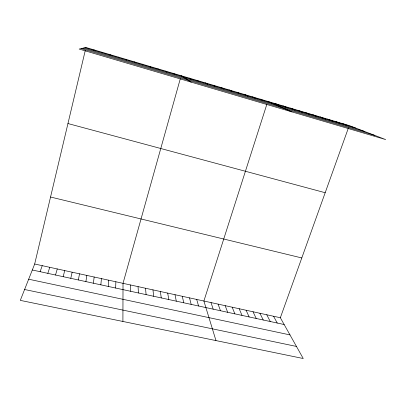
<?xml version="1.0" encoding="UTF-8"?>
<svg xmlns="http://www.w3.org/2000/svg" width="406" height="406" viewBox="0 0 406 406"><rect width="100%" height="100%" fill="white"/><g stroke="black" fill="none" stroke-linecap="round" stroke-linejoin="round"><path stroke-width="0.61" d="M122.906 321.466L123.018 283.332L180.32 78.678M115.654 288.042L115.857 281.769M108.27 286.443L108.661 280.191M100.85 284.834L101.429 278.612M93.39 283.221L94.162 277.024M85.894 281.597L86.859 275.425M78.358 279.967L79.515 273.817M70.781 278.328L72.136 272.203M34.677 264.012L280.348 317.741L303.236 358.518L20.3 300.379L34.677 264.012L85.29 50.38M63.169 276.679L64.721 270.584M55.515 275.019L57.266 268.955M118.253 57.627L118.405 57.099M266.874 104.246L203.888 301.019L215.977 340.588M47.822 273.355L49.776 267.315M280.348 317.741L348.424 127.92M40.087 271.68L42.244 265.666M109.975 55.175L110.366 54.714M101.657 52.709L102.282 52.313M93.289 50.232L94.151 49.902M24.599 289.508L296.456 346.44M28.669 279.211L289.991 334.914M32.313 269.995L284.154 324.526M50.547 197.022L301.795 257.952M67.954 123.546L325.186 192.718M84.869 47.735L355.265 127.875M83.159 48.131L364.497 131.427M81.225 48.578L374.809 135.396M342.065 123.429L347.881 125.682M334.818 121.277L340.456 123.485M327.53 119.115L332.991 121.272M320.207 116.943L325.485 119.044M312.838 114.761L317.939 116.811M305.434 112.563L310.346 114.558M297.989 110.356L302.709 112.295M290.498 108.133L295.03 110.021M282.972 105.9L287.311 107.732M275.4 103.657L279.546 105.433M267.787 101.398L291.884 111.883M260.129 99.13L263.88 100.789M252.43 96.846L255.978 98.445M244.691 94.547L248.03 96.09M236.901 92.238L240.042 93.725M229.075 89.919L232.004 91.34M221.199 87.584L223.919 88.944M213.282 85.235L215.784 86.534M205.319 82.87L207.608 84.108M197.306 80.495L199.376 81.672M189.252 78.109L191.104 79.221M181.152 75.704L191.109 82.119M173.458 73.425L174.869 74.41M165.724 71.131L166.917 72.05M157.944 68.822L158.919 69.68M150.124 66.503L150.88 67.3M142.257 64.168L142.79 64.899M273.568 316.259L277.222 323.024M266.757 314.767L270.254 321.516M259.911 313.27L263.25 319.999M253.029 311.767L256.206 318.477M134.35 61.824L134.655 62.488M246.117 310.255L249.132 316.944M239.164 308.733L242.017 315.401M232.181 307.205L234.866 313.853M225.163 305.672L227.68 312.295M218.108 304.13L220.453 310.732M211.013 302.577L213.191 309.159M196.722 299.45L198.554 305.992M189.521 297.877L191.175 304.393M182.284 296.294L183.761 302.79M175.011 294.705L176.305 301.176M167.698 293.107L168.81 299.552M160.35 291.498L161.278 297.918M126.403 59.469L126.479 60.068M152.96 289.879L153.701 296.278M145.531 288.255L146.089 294.629M138.065 286.626L138.436 292.975M130.565 284.982L130.737 291.31M85.976 47.482L79.165 49.055L385.7 139.588L349.272 125.566L85.976 47.482"/></g></svg>
